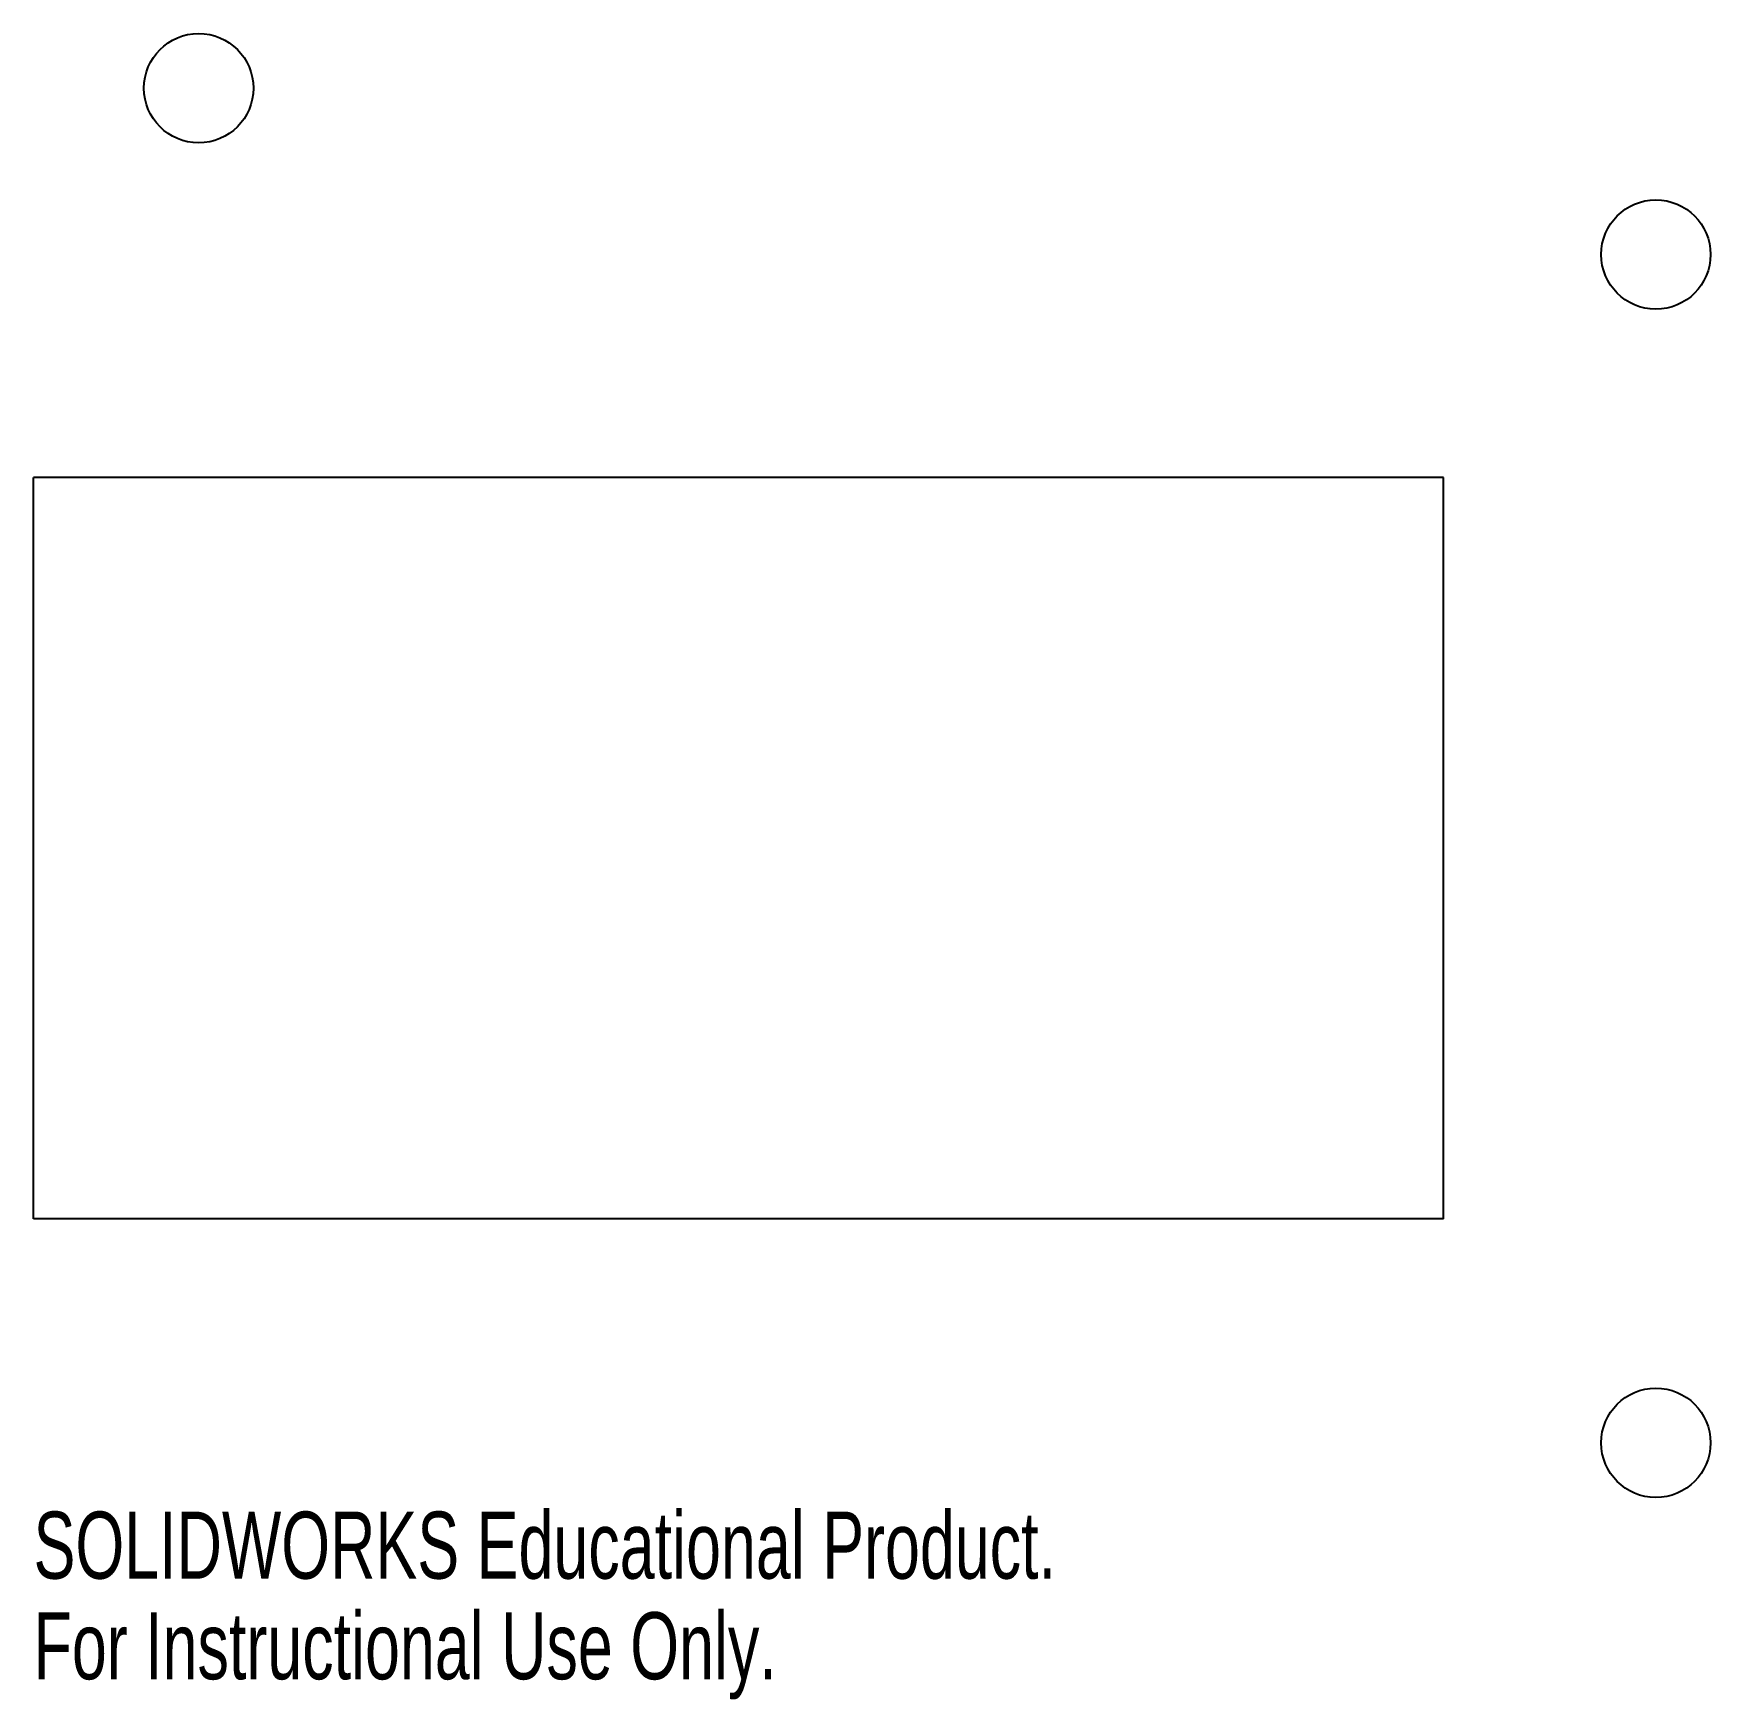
# Model space of a CAD drawing. Header units: millimetres. Extents: x 0 to 121, y -88 to 32.
import ezdxf

# ---------------------------------------------------------------- set-up
doc = ezdxf.new("R2010")
doc.units = ezdxf.units.MM
doc.styles.add('SLDTEXTSTYLE0', font='TXT', dxfattribs={"width": 0.7})

msp = doc.modelspace()

# ---------------------------------------------------------------- linework, layer by layer
at = {"color": 7, "linetype": 'Continuous'}
for p, q in [((0, -53.42), (0, 0)), ((101.6, 0), (0, 0)), ((101.6, -53.42), (101.6, 0)), ((101.6, -53.42), (0, -53.42))]:
    msp.add_line(p, q, dxfattribs=at)
for centre in [(11.9, 28.07), (116.91, 16.08), (116.91, -69.57)]:
    msp.add_circle(centre, 3.94, dxfattribs=at)

# ---------------------------------------------------------------- texts
at = {"color": 7, "linetype": 'Continuous', "char_height": 4.8336, "attachment_point": 1, "style": 'SLDTEXTSTYLE0'}
for s, insert in [('SOLIDWORKS Educational Product.', (0, -74.53)), ('For Instructional Use Only.', (0, -81.78))]:
    msp.add_mtext(s, dxfattribs=dict(at, insert=insert))

doc.saveas('drawing.dxf')
